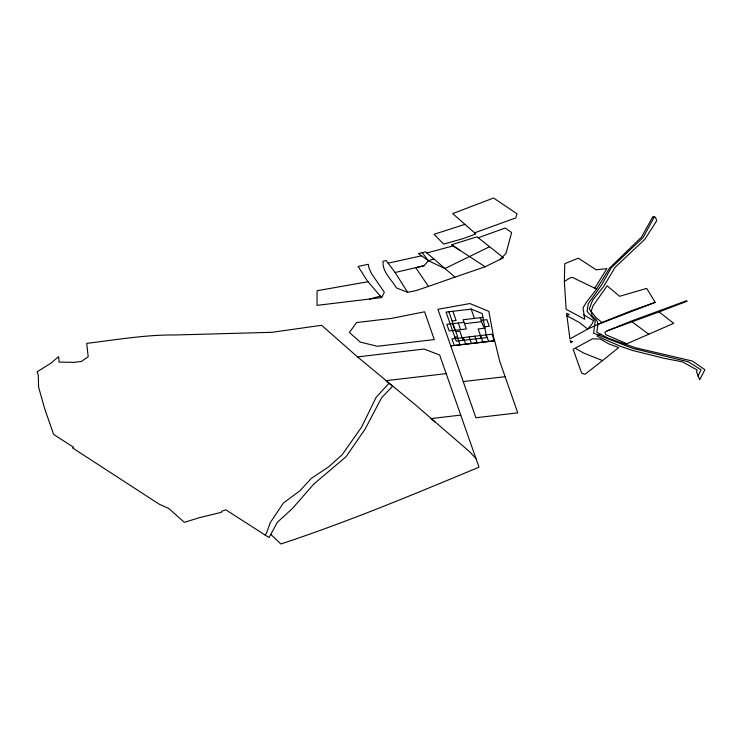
<?xml version="1.0" encoding="UTF-8"?>
<svg xmlns="http://www.w3.org/2000/svg" width="742" height="742" viewBox="0 0 742 742"><rect width="100%" height="100%" fill="white"/><g stroke="black" fill="none" stroke-linecap="round" stroke-linejoin="round"><path stroke-width="1.11" d="M600.816 334.234L597.013 336.145L620.349 346.236L632.407 350.419L664.146 358.312L682.371 361.846L697.183 370.008L696.543 371.918L699.706 379.746L704.9 369.72L692.314 361.002L635.402 347.729L608.459 338.287L596.809 332.305L597.95 324.467L596.726 320.238L592.153 315.916L591.124 311.538L592.895 306.038L607.16 285.809L619.626 296.29L646.699 288.406L655.177 302.384L631.488 310.712L601.892 322.492L595.956 317.557L589.269 308.96L592.635 300.195L603.636 286.514L615.155 267.259L644.863 239.286L656.679 220.828L655.585 217.341L652.895 216.599L641.515 237.106L609.609 268.02L596.651 289.092L586.523 302.068L583.017 307.847L584.733 319.245L566.127 309.293L564.347 281.543L564.783 263.707L578.352 258.179L596.216 269.847L606.919 268.595L594.769 288.184M697.981 376.25L701.079 369.739L688.159 361.725L633.056 348.462L593.619 333.223L595.223 320.804L587.098 311.306L588.248 303.775L601.558 285.002L611.241 267.751L643.082 237.607L654.286 216.979M270.811 534.416L280.884 543.988L281.58 543.747C348.564 521.607 413.851 494.283 479.007 467.2L475.956 458.482L469.667 451.776L415.965 405.317L357.533 356.911L321.583 325.293L271.934 332.314L175.075 334.985C145.311 334.67 116.104 339.845 86.703 343.379L88.205 356.772L81.416 361.428L74.348 362.346L59.082 362.087L58.627 356.624L51.189 362.986L37.1 371.825L38.241 375.035L38.621 387.176L44.724 408.907L53.628 434.404L73.662 447.361L72.531 447.918L159.335 504.263L168.833 508.493L184.368 522.359L199.329 517.693L221.468 512.305L221.543 511.294L225.818 509.791L269.04 537.579L277.23 522.433L292.441 508.493L313.606 484.257L346.106 456.627L365.045 429.201L381.62 397.721L392.537 386.276L385.849 380.683L446.183 373.625M381.657 297.588L384.337 292.283L371.445 273.529L368.969 267.973L368.255 264.282L358.117 266.443L367.485 281.162L381.657 297.588L317.01 305.361L317.112 290.716L367.986 281.747M265.089 535.038L266.471 533.248L270.199 522.739L283.407 503.011L299.991 490.731L311.269 478.442L328.697 466.811L342.145 454.744L361.577 427.142L376.138 397.322L388.966 383.28M454.957 277.137L428.459 286.403L415.724 267.677L423.97 265.747L428.431 260.702L433.931 258.977L454.957 277.137L485.147 266.749L503.53 257.762L477.041 236.809L451.451 244.795L485.147 266.749M499.7 259.709L505.942 253.56L511.646 232.561L505.228 228.017L478.256 237.774M602.56 360.575L618.67 347.581L608.431 343.741L600.454 339.094L592.561 338.769L573.167 349.306L581.626 373.105L584.965 374.302L602.56 360.575L583.5 352.988L575.365 348.323M564.347 281.543L569.893 277.962L572.221 277.322L596.651 289.092M607.142 330.858L604.888 332.193L605.908 334.725L626.907 343.741L673.717 323.345L659.072 311.909L607.142 330.858L631.646 320.952L686.35 300.807L687.213 301.178L659.072 311.909M583.629 314.747L593.591 320.72L592.042 323.929L587.738 329.086L579.224 322.39L566.907 315.832L569.179 314.469L566.591 313.356L569.921 338.909L587.738 329.086L601.892 322.492M489.618 246.706L444.894 268.567L428.431 260.702L418.349 253.551L425.565 251.9L433.931 258.977M597.95 324.467L655.177 302.384M474.565 232.84L515.829 217.916L516.951 213.761L493.597 198.012L452.703 213.603L475.826 233.943L462.72 238.748L443.642 244.099L434.061 234.296L464.919 224.353M428.459 286.403L416.318 290.521L407.608 292.302L396.404 287.924C391.637 279.428 382.019 271.943 383.104 261.184L386.128 260.553L395.134 272.5L407.608 292.302M369.562 299.045L380.47 296.095M426.826 252.966L453.149 245.89L459.688 250.119M395.134 272.5L423.97 265.747M388.103 263.169L421.521 255.805M357.533 356.911L424.072 349.037L439.644 355.001L475.956 458.482M452.11 321.008L456.117 320.544L452.87 311.288M482.921 317.409L463.091 319.728L466.328 328.947L449.16 330.96L446.842 324.356L464.01 322.343M481.178 320.34L486.891 319.663L489.219 326.276L483.496 326.944L480.25 317.715M464.483 323.688L481.641 321.685M455.811 331.581L459.827 331.118L463.064 340.337M484.925 328.177L478.136 328.966L481.373 338.194M454.855 337.156L457.647 336.831L448.864 311.761M494.32 340.81L454.271 345.494L451.952 338.89L492.002 334.197L494.32 340.81L488.839 311.325L469.862 303.552L437.928 309.312L475.919 417.737L517.749 412.867L499.7 361.206L494.71 340.782L450.774 345.902M460.726 415.103L431.093 418.581L434.942 421.966M463.258 381.555L505.117 376.686M631.971 321.75L648.796 334.243M422.198 252.67L428.431 260.702M486.279 334.874L488.598 341.478M480.556 335.542L482.875 342.145M471.179 309.145L474.426 318.401M474.834 336.209L477.152 342.813M469.111 336.877L471.43 343.481M458.287 323.011L460.606 329.624M463.388 337.545L465.707 344.158M452.564 323.679L454.883 330.292M457.666 338.222L459.984 344.826M356.559 322.547L349.408 332.509L360.204 342.062L377.381 346.291L434.283 339.567L424.582 311.798L391.247 318.439L356.559 322.547M572.286 341.71L570.895 342.73L570.171 340.643L572.286 341.71M471.356 309.126L446.053 312.085L456.247 341.135L486.669 337.582L482.207 313.569L471.356 309.126"/></g></svg>
